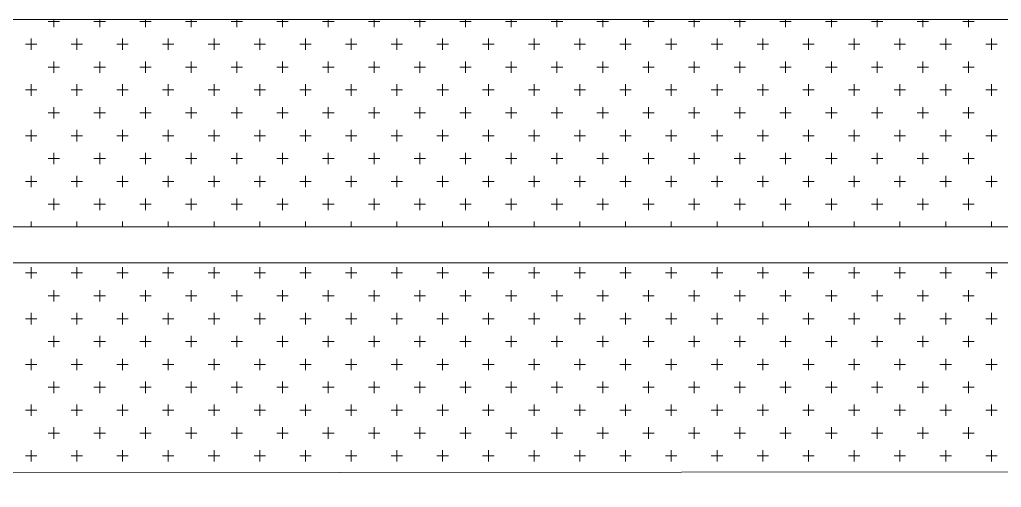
# Model space of a CAD drawing. Header units: millimetres. Extents: x -395 to 1008, y 9 to 692.
# Drawn here: x -335.475 to -332.748, y 26.772 to 28.071 of the extents above; entities that cross this region are included whole.
import ezdxf

# ---------------------------------------------------------------- set-up
doc = ezdxf.new("R2010")
doc.units = ezdxf.units.MM
doc.header["$LTSCALE"] = 0.1
doc.header["$MEASUREMENT"] = 0
doc.layers.add('.10 ultra fina', color=240, linetype='Continuous', lineweight=5)

# ---------------------------------------------------------------- blocks, each defined once
blk = doc.blocks.new('etwew')
at = {"layer": '.10 ultra fina', "color": 240, "lineweight": 5}
for p, q in [((356.4279, 88.1574), (382.885, 88.1574)), ((357.8045, 88.1527), (357.8362, 88.1527)), ((357.8204, 88.1368), (357.8204, 88.1574)), ((357.9315, 88.1527), (357.9632, 88.1527)), ((357.9474, 88.1368), (357.9474, 88.1574)), ((358.0585, 88.1527), (358.0902, 88.1527)), ((358.0744, 88.1368), (358.0744, 88.1574)), ((358.1855, 88.1527), (358.2172, 88.1527)), ((358.2014, 88.1368), (358.2014, 88.1574)), ((358.3125, 88.1527), (358.3442, 88.1527)), ((358.3284, 88.1368), (358.3284, 88.1574)), ((358.4395, 88.1527), (358.4712, 88.1527)), ((358.4554, 88.1368), (358.4554, 88.1574)), ((358.5665, 88.1527), (358.5982, 88.1527)), ((358.5824, 88.1368), (358.5824, 88.1574)), ((358.6935, 88.1527), (358.7252, 88.1527)), ((358.7094, 88.1368), (358.7094, 88.1574)), ((358.8205, 88.1527), (358.8522, 88.1527)), ((358.8364, 88.1368), (358.8364, 88.1574)), ((358.9475, 88.1527), (358.9792, 88.1527)), ((358.9634, 88.1368), (358.9634, 88.1574)), ((359.0745, 88.1527), (359.1062, 88.1527)), ((359.0904, 88.1368), (359.0904, 88.1574)), ((359.2015, 88.1527), (359.2332, 88.1527)), ((359.2174, 88.1368), (359.2174, 88.1574)), ((359.3285, 88.1527), (359.3602, 88.1527)), ((359.3444, 88.1368), (359.3444, 88.1574)), ((359.4555, 88.1527), (359.4872, 88.1527)), ((359.4714, 88.1368), (359.4714, 88.1574)), ((359.5825, 88.1527), (359.6142, 88.1527)), ((359.5984, 88.1368), (359.5984, 88.1574)), ((359.7095, 88.1527), (359.7412, 88.1527)), ((359.7254, 88.1368), (359.7254, 88.1574)), ((359.8365, 88.1527), (359.8682, 88.1527)), ((359.8524, 88.1368), (359.8524, 88.1574)), ((359.9635, 88.1527), (359.9952, 88.1527)), ((359.9794, 88.1368), (359.9794, 88.1574)), ((360.0905, 88.1527), (360.1222, 88.1527)), ((360.1064, 88.1368), (360.1064, 88.1574)), ((360.2175, 88.1527), (360.2492, 88.1527)), ((360.2334, 88.1368), (360.2334, 88.1574)), ((360.3445, 88.1527), (360.3762, 88.1527)), ((360.3604, 88.1368), (360.3604, 88.1574)), ((357.7569, 88.0733), (357.7569, 88.1051)), ((357.8839, 88.0733), (357.8839, 88.1051)), ((358.0109, 88.0733), (358.0109, 88.1051)), ((358.1379, 88.0733), (358.1379, 88.1051)), ((358.2649, 88.0733), (358.2649, 88.1051)), ((358.3919, 88.0733), (358.3919, 88.1051)), ((358.5189, 88.0733), (358.5189, 88.1051)), ((358.6459, 88.0733), (358.6459, 88.1051)), ((358.7729, 88.0733), (358.7729, 88.1051)), ((358.8999, 88.0733), (358.8999, 88.1051)), ((359.0269, 88.0733), (359.0269, 88.1051)), ((359.1539, 88.0733), (359.1539, 88.1051)), ((359.2809, 88.0733), (359.2809, 88.1051)), ((359.4079, 88.0733), (359.4079, 88.1051)), ((359.5349, 88.0733), (359.5349, 88.1051)), ((359.6619, 88.0733), (359.6619, 88.1051)), ((359.7889, 88.0733), (359.7889, 88.1051)), ((359.9159, 88.0733), (359.9159, 88.1051)), ((360.0429, 88.0733), (360.0429, 88.1051)), ((360.1699, 88.0733), (360.1699, 88.1051)), ((360.2969, 88.0733), (360.2969, 88.1051)), ((360.4239, 88.0733), (360.4239, 88.1051)), ((357.741, 88.0892), (357.7727, 88.0892)), ((357.868, 88.0892), (357.8997, 88.0892)), ((357.995, 88.0892), (358.0267, 88.0892)), ((358.122, 88.0892), (358.1537, 88.0892)), ((358.249, 88.0892), (358.2807, 88.0892)), ((358.376, 88.0892), (358.4077, 88.0892)), ((358.503, 88.0892), (358.5347, 88.0892)), ((358.63, 88.0892), (358.6617, 88.0892)), ((358.757, 88.0892), (358.7887, 88.0892)), ((358.884, 88.0892), (358.9157, 88.0892)), ((359.011, 88.0892), (359.0427, 88.0892)), ((359.138, 88.0892), (359.1697, 88.0892)), ((359.265, 88.0892), (359.2967, 88.0892)), ((359.392, 88.0892), (359.4237, 88.0892)), ((359.519, 88.0892), (359.5507, 88.0892)), ((359.646, 88.0892), (359.6777, 88.0892)), ((359.773, 88.0892), (359.8047, 88.0892)), ((359.9, 88.0892), (359.9317, 88.0892)), ((360.027, 88.0892), (360.0587, 88.0892)), ((360.154, 88.0892), (360.1857, 88.0892)), ((360.281, 88.0892), (360.3127, 88.0892)), ((360.408, 88.0892), (360.4397, 88.0892)), ((357.8204, 88.0098), (357.8204, 88.0416)), ((357.9474, 88.0098), (357.9474, 88.0416)), ((358.0744, 88.0098), (358.0744, 88.0416)), ((358.2014, 88.0098), (358.2014, 88.0416)), ((358.3284, 88.0098), (358.3284, 88.0416)), ((358.4554, 88.0098), (358.4554, 88.0416)), ((358.5824, 88.0098), (358.5824, 88.0416)), ((358.7094, 88.0098), (358.7094, 88.0416)), ((358.8364, 88.0098), (358.8364, 88.0416)), ((358.9634, 88.0098), (358.9634, 88.0416)), ((359.0904, 88.0098), (359.0904, 88.0416)), ((359.2174, 88.0098), (359.2174, 88.0416)), ((359.3444, 88.0098), (359.3444, 88.0416)), ((359.4714, 88.0098), (359.4714, 88.0416)), ((359.5984, 88.0098), (359.5984, 88.0416)), ((359.7254, 88.0098), (359.7254, 88.0416)), ((359.8524, 88.0098), (359.8524, 88.0416)), ((359.9794, 88.0098), (359.9794, 88.0416)), ((360.1064, 88.0098), (360.1064, 88.0416)), ((360.2334, 88.0098), (360.2334, 88.0416)), ((360.3604, 88.0098), (360.3604, 88.0416)), ((357.8045, 88.0257), (357.8362, 88.0257)), ((357.9315, 88.0257), (357.9632, 88.0257)), ((358.0585, 88.0257), (358.0902, 88.0257)), ((358.1855, 88.0257), (358.2172, 88.0257)), ((358.3125, 88.0257), (358.3442, 88.0257)), ((358.4395, 88.0257), (358.4712, 88.0257)), ((358.5665, 88.0257), (358.5982, 88.0257)), ((358.6935, 88.0257), (358.7252, 88.0257)), ((358.8205, 88.0257), (358.8522, 88.0257)), ((358.9475, 88.0257), (358.9792, 88.0257)), ((359.0745, 88.0257), (359.1062, 88.0257)), ((359.2015, 88.0257), (359.2332, 88.0257)), ((359.3285, 88.0257), (359.3602, 88.0257)), ((359.4555, 88.0257), (359.4872, 88.0257)), ((359.5825, 88.0257), (359.6142, 88.0257)), ((359.7095, 88.0257), (359.7412, 88.0257)), ((359.8365, 88.0257), (359.8682, 88.0257)), ((359.9635, 88.0257), (359.9952, 88.0257)), ((360.0905, 88.0257), (360.1222, 88.0257)), ((360.2175, 88.0257), (360.2492, 88.0257)), ((360.3445, 88.0257), (360.3762, 88.0257)), ((357.741, 87.9622), (357.7727, 87.9622)), ((357.7569, 87.9463), (357.7569, 87.9781)), ((357.868, 87.9622), (357.8997, 87.9622)), ((357.8839, 87.9463), (357.8839, 87.9781)), ((357.995, 87.9622), (358.0267, 87.9622)), ((358.0109, 87.9463), (358.0109, 87.9781)), ((358.122, 87.9622), (358.1537, 87.9622)), ((358.1379, 87.9463), (358.1379, 87.9781)), ((358.249, 87.9622), (358.2807, 87.9622)), ((358.2649, 87.9463), (358.2649, 87.9781)), ((358.376, 87.9622), (358.4077, 87.9622)), ((358.3919, 87.9463), (358.3919, 87.9781)), ((358.503, 87.9622), (358.5347, 87.9622)), ((358.5189, 87.9463), (358.5189, 87.9781)), ((358.63, 87.9622), (358.6617, 87.9622)), ((358.6459, 87.9463), (358.6459, 87.9781)), ((358.757, 87.9622), (358.7887, 87.9622)), ((358.7729, 87.9463), (358.7729, 87.9781)), ((358.884, 87.9622), (358.9157, 87.9622)), ((358.8999, 87.9463), (358.8999, 87.9781)), ((359.011, 87.9622), (359.0427, 87.9622)), ((359.0269, 87.9463), (359.0269, 87.9781)), ((359.138, 87.9622), (359.1697, 87.9622)), ((359.1539, 87.9463), (359.1539, 87.9781)), ((359.265, 87.9622), (359.2967, 87.9622)), ((359.2809, 87.9463), (359.2809, 87.9781)), ((359.392, 87.9622), (359.4237, 87.9622)), ((359.4079, 87.9463), (359.4079, 87.9781)), ((359.519, 87.9622), (359.5507, 87.9622)), ((359.5349, 87.9463), (359.5349, 87.9781)), ((359.646, 87.9622), (359.6777, 87.9622)), ((359.6619, 87.9463), (359.6619, 87.9781)), ((359.773, 87.9622), (359.8047, 87.9622)), ((359.7889, 87.9463), (359.7889, 87.9781)), ((359.9, 87.9622), (359.9317, 87.9622)), ((359.9159, 87.9463), (359.9159, 87.9781)), ((360.027, 87.9622), (360.0587, 87.9622)), ((360.0429, 87.9463), (360.0429, 87.9781)), ((360.154, 87.9622), (360.1857, 87.9622)), ((360.1699, 87.9463), (360.1699, 87.9781)), ((360.281, 87.9622), (360.3127, 87.9622)), ((360.2969, 87.9463), (360.2969, 87.9781)), ((360.408, 87.9622), (360.4397, 87.9622)), ((360.4239, 87.9463), (360.4239, 87.9781)), ((357.8204, 87.8828), (357.8204, 87.9146)), ((357.9474, 87.8828), (357.9474, 87.9146)), ((358.0744, 87.8828), (358.0744, 87.9146)), ((358.2014, 87.8828), (358.2014, 87.9146)), ((358.3284, 87.8828), (358.3284, 87.9146)), ((358.4554, 87.8828), (358.4554, 87.9146)), ((358.5824, 87.8828), (358.5824, 87.9146)), ((358.7094, 87.8828), (358.7094, 87.9146)), ((358.8364, 87.8828), (358.8364, 87.9146)), ((358.9634, 87.8828), (358.9634, 87.9146)), ((359.0904, 87.8828), (359.0904, 87.9146)), ((359.2174, 87.8828), (359.2174, 87.9146)), ((359.3444, 87.8828), (359.3444, 87.9146)), ((359.4714, 87.8828), (359.4714, 87.9146)), ((359.5984, 87.8828), (359.5984, 87.9146)), ((359.7254, 87.8828), (359.7254, 87.9146)), ((359.8524, 87.8828), (359.8524, 87.9146)), ((359.9794, 87.8828), (359.9794, 87.9146)), ((360.1064, 87.8828), (360.1064, 87.9146)), ((360.2334, 87.8828), (360.2334, 87.9146)), ((360.3604, 87.8828), (360.3604, 87.9146)), ((357.8045, 87.8987), (357.8362, 87.8987)), ((357.9315, 87.8987), (357.9632, 87.8987)), ((358.0585, 87.8987), (358.0902, 87.8987)), ((358.1855, 87.8987), (358.2172, 87.8987)), ((358.3125, 87.8987), (358.3442, 87.8987)), ((358.4395, 87.8987), (358.4712, 87.8987)), ((358.5665, 87.8987), (358.5982, 87.8987)), ((358.6935, 87.8987), (358.7252, 87.8987)), ((358.8205, 87.8987), (358.8522, 87.8987)), ((358.9475, 87.8987), (358.9792, 87.8987)), ((359.0745, 87.8987), (359.1062, 87.8987)), ((359.2015, 87.8987), (359.2332, 87.8987)), ((359.3285, 87.8987), (359.3602, 87.8987)), ((359.4555, 87.8987), (359.4872, 87.8987)), ((359.5825, 87.8987), (359.6142, 87.8987)), ((359.7095, 87.8987), (359.7412, 87.8987)), ((359.8365, 87.8987), (359.8682, 87.8987)), ((359.9635, 87.8987), (359.9952, 87.8987)), ((360.0905, 87.8987), (360.1222, 87.8987)), ((360.2175, 87.8987), (360.2492, 87.8987)), ((360.3445, 87.8987), (360.3762, 87.8987)), ((357.7569, 87.8193), (357.7569, 87.8511)), ((357.8839, 87.8193), (357.8839, 87.8511)), ((358.0109, 87.8193), (358.0109, 87.8511)), ((358.1379, 87.8193), (358.1379, 87.8511)), ((358.2649, 87.8193), (358.2649, 87.8511)), ((358.3919, 87.8193), (358.3919, 87.8511)), ((358.5189, 87.8193), (358.5189, 87.8511)), ((358.6459, 87.8193), (358.6459, 87.8511)), ((358.7729, 87.8193), (358.7729, 87.8511)), ((358.8999, 87.8193), (358.8999, 87.8511)), ((359.0269, 87.8193), (359.0269, 87.8511)), ((359.1539, 87.8193), (359.1539, 87.8511)), ((359.2809, 87.8193), (359.2809, 87.8511)), ((359.4079, 87.8193), (359.4079, 87.8511)), ((359.5349, 87.8193), (359.5349, 87.8511)), ((359.6619, 87.8193), (359.6619, 87.8511)), ((359.7889, 87.8193), (359.7889, 87.8511)), ((359.9159, 87.8193), (359.9159, 87.8511)), ((360.0429, 87.8193), (360.0429, 87.8511)), ((360.1699, 87.8193), (360.1699, 87.8511)), ((360.2969, 87.8193), (360.2969, 87.8511)), ((360.4239, 87.8193), (360.4239, 87.8511)), ((357.741, 87.8352), (357.7727, 87.8352)), ((357.868, 87.8352), (357.8997, 87.8352)), ((357.995, 87.8352), (358.0267, 87.8352)), ((358.122, 87.8352), (358.1537, 87.8352)), ((358.249, 87.8352), (358.2807, 87.8352)), ((358.376, 87.8352), (358.4077, 87.8352)), ((358.503, 87.8352), (358.5347, 87.8352)), ((358.63, 87.8352), (358.6617, 87.8352)), ((358.757, 87.8352), (358.7887, 87.8352)), ((358.884, 87.8352), (358.9157, 87.8352)), ((359.011, 87.8352), (359.0427, 87.8352)), ((359.138, 87.8352), (359.1697, 87.8352)), ((359.265, 87.8352), (359.2967, 87.8352)), ((359.392, 87.8352), (359.4237, 87.8352)), ((359.519, 87.8352), (359.5507, 87.8352)), ((359.646, 87.8352), (359.6777, 87.8352)), ((359.773, 87.8352), (359.8047, 87.8352)), ((359.9, 87.8352), (359.9317, 87.8352)), ((360.027, 87.8352), (360.0587, 87.8352)), ((360.154, 87.8352), (360.1857, 87.8352)), ((360.281, 87.8352), (360.3127, 87.8352)), ((360.408, 87.8352), (360.4397, 87.8352)), ((357.8045, 87.7717), (357.8362, 87.7717)), ((357.8204, 87.7558), (357.8204, 87.7876)), ((357.9315, 87.7717), (357.9632, 87.7717)), ((357.9474, 87.7558), (357.9474, 87.7876)), ((358.0585, 87.7717), (358.0902, 87.7717)), ((358.0744, 87.7558), (358.0744, 87.7876)), ((358.1855, 87.7717), (358.2172, 87.7717)), ((358.2014, 87.7558), (358.2014, 87.7876)), ((358.3125, 87.7717), (358.3442, 87.7717)), ((358.3284, 87.7558), (358.3284, 87.7876)), ((358.4395, 87.7717), (358.4712, 87.7717)), ((358.4554, 87.7558), (358.4554, 87.7876)), ((358.5665, 87.7717), (358.5982, 87.7717)), ((358.5824, 87.7558), (358.5824, 87.7876)), ((358.6935, 87.7717), (358.7252, 87.7717)), ((358.7094, 87.7558), (358.7094, 87.7876)), ((358.8205, 87.7717), (358.8522, 87.7717)), ((358.8364, 87.7558), (358.8364, 87.7876)), ((358.9475, 87.7717), (358.9792, 87.7717)), ((358.9634, 87.7558), (358.9634, 87.7876)), ((359.0745, 87.7717), (359.1062, 87.7717)), ((359.0904, 87.7558), (359.0904, 87.7876)), ((359.2015, 87.7717), (359.2332, 87.7717)), ((359.2174, 87.7558), (359.2174, 87.7876)), ((359.3285, 87.7717), (359.3602, 87.7717)), ((359.3444, 87.7558), (359.3444, 87.7876)), ((359.4555, 87.7717), (359.4872, 87.7717)), ((359.4714, 87.7558), (359.4714, 87.7876)), ((359.5825, 87.7717), (359.6142, 87.7717)), ((359.5984, 87.7558), (359.5984, 87.7876)), ((359.7095, 87.7717), (359.7412, 87.7717)), ((359.7254, 87.7558), (359.7254, 87.7876)), ((359.8365, 87.7717), (359.8682, 87.7717)), ((359.8524, 87.7558), (359.8524, 87.7876)), ((359.9635, 87.7717), (359.9952, 87.7717)), ((359.9794, 87.7558), (359.9794, 87.7876)), ((360.0905, 87.7717), (360.1222, 87.7717)), ((360.1064, 87.7558), (360.1064, 87.7876)), ((360.2175, 87.7717), (360.2492, 87.7717)), ((360.2334, 87.7558), (360.2334, 87.7876)), ((360.3445, 87.7717), (360.3762, 87.7717)), ((360.3604, 87.7558), (360.3604, 87.7876)), ((357.7569, 87.6923), (357.7569, 87.7241)), ((357.8839, 87.6923), (357.8839, 87.7241)), ((358.0109, 87.6923), (358.0109, 87.7241)), ((358.1379, 87.6923), (358.1379, 87.7241)), ((358.2649, 87.6923), (358.2649, 87.7241)), ((358.3919, 87.6923), (358.3919, 87.7241)), ((358.5189, 87.6923), (358.5189, 87.7241)), ((358.6459, 87.6923), (358.6459, 87.7241)), ((358.7729, 87.6923), (358.7729, 87.7241)), ((358.8999, 87.6923), (358.8999, 87.7241)), ((359.0269, 87.6923), (359.0269, 87.7241)), ((359.1539, 87.6923), (359.1539, 87.7241)), ((359.2809, 87.6923), (359.2809, 87.7241)), ((359.4079, 87.6923), (359.4079, 87.7241)), ((359.5349, 87.6923), (359.5349, 87.7241)), ((359.6619, 87.6923), (359.6619, 87.7241)), ((359.7889, 87.6923), (359.7889, 87.7241)), ((359.9159, 87.6923), (359.9159, 87.7241)), ((360.0429, 87.6923), (360.0429, 87.7241)), ((360.1699, 87.6923), (360.1699, 87.7241)), ((360.2969, 87.6923), (360.2969, 87.7241)), ((360.4239, 87.6923), (360.4239, 87.7241)), ((357.741, 87.7082), (357.7727, 87.7082)), ((357.868, 87.7082), (357.8997, 87.7082)), ((357.995, 87.7082), (358.0267, 87.7082)), ((358.122, 87.7082), (358.1537, 87.7082)), ((358.249, 87.7082), (358.2807, 87.7082)), ((358.376, 87.7082), (358.4077, 87.7082)), ((358.503, 87.7082), (358.5347, 87.7082)), ((358.63, 87.7082), (358.6617, 87.7082)), ((358.757, 87.7082), (358.7887, 87.7082)), ((358.884, 87.7082), (358.9157, 87.7082)), ((359.011, 87.7082), (359.0427, 87.7082)), ((359.138, 87.7082), (359.1697, 87.7082)), ((359.265, 87.7082), (359.2967, 87.7082)), ((359.392, 87.7082), (359.4237, 87.7082)), ((359.519, 87.7082), (359.5507, 87.7082)), ((359.646, 87.7082), (359.6777, 87.7082)), ((359.773, 87.7082), (359.8047, 87.7082)), ((359.9, 87.7082), (359.9317, 87.7082)), ((360.027, 87.7082), (360.0587, 87.7082)), ((360.154, 87.7082), (360.1857, 87.7082)), ((360.281, 87.7082), (360.3127, 87.7082)), ((360.408, 87.7082), (360.4397, 87.7082)), ((357.8204, 87.6288), (357.8204, 87.6606)), ((357.9474, 87.6288), (357.9474, 87.6606)), ((358.0744, 87.6288), (358.0744, 87.6606)), ((358.2014, 87.6288), (358.2014, 87.6606)), ((358.3284, 87.6288), (358.3284, 87.6606)), ((358.4554, 87.6288), (358.4554, 87.6606)), ((358.5824, 87.6288), (358.5824, 87.6606)), ((358.7094, 87.6288), (358.7094, 87.6606)), ((358.8364, 87.6288), (358.8364, 87.6606)), ((358.9634, 87.6288), (358.9634, 87.6606)), ((359.0904, 87.6288), (359.0904, 87.6606)), ((359.2174, 87.6288), (359.2174, 87.6606)), ((359.3444, 87.6288), (359.3444, 87.6606)), ((359.4714, 87.6288), (359.4714, 87.6606)), ((359.5984, 87.6288), (359.5984, 87.6606)), ((359.7254, 87.6288), (359.7254, 87.6606)), ((359.8524, 87.6288), (359.8524, 87.6606)), ((359.9794, 87.6288), (359.9794, 87.6606)), ((360.1064, 87.6288), (360.1064, 87.6606)), ((360.2334, 87.6288), (360.2334, 87.6606)), ((360.3604, 87.6288), (360.3604, 87.6606)), ((357.8045, 87.6447), (357.8362, 87.6447)), ((357.9315, 87.6447), (357.9632, 87.6447)), ((358.0585, 87.6447), (358.0902, 87.6447)), ((358.1855, 87.6447), (358.2172, 87.6447)), ((358.3125, 87.6447), (358.3442, 87.6447)), ((358.4395, 87.6447), (358.4712, 87.6447)), ((358.5665, 87.6447), (358.5982, 87.6447)), ((358.6935, 87.6447), (358.7252, 87.6447)), ((358.8205, 87.6447), (358.8522, 87.6447)), ((358.9475, 87.6447), (358.9792, 87.6447)), ((359.0745, 87.6447), (359.1062, 87.6447)), ((359.2015, 87.6447), (359.2332, 87.6447)), ((359.3285, 87.6447), (359.3602, 87.6447)), ((359.4555, 87.6447), (359.4872, 87.6447)), ((359.5825, 87.6447), (359.6142, 87.6447)), ((359.7095, 87.6447), (359.7412, 87.6447)), ((359.8365, 87.6447), (359.8682, 87.6447)), ((359.9635, 87.6447), (359.9952, 87.6447)), ((360.0905, 87.6447), (360.1222, 87.6447)), ((360.2175, 87.6447), (360.2492, 87.6447)), ((360.3445, 87.6447), (360.3762, 87.6447)), ((356.4279, 87.5823), (389.4639, 87.5823)), ((357.7569, 87.5823), (357.7569, 87.5971)), ((357.8839, 87.5823), (357.8839, 87.5971)), ((358.0109, 87.5823), (358.0109, 87.5971)), ((358.1379, 87.5823), (358.1379, 87.5971)), ((358.2649, 87.5823), (358.2649, 87.5971)), ((358.3919, 87.5823), (358.3919, 87.5971)), ((358.5189, 87.5823), (358.5189, 87.5971)), ((358.6459, 87.5823), (358.6459, 87.5971)), ((358.7729, 87.5823), (358.7729, 87.5971)), ((358.8999, 87.5823), (358.8999, 87.5971)), ((359.0269, 87.5823), (359.0269, 87.5971)), ((359.1539, 87.5823), (359.1539, 87.5971)), ((359.2809, 87.5823), (359.2809, 87.5971)), ((359.4079, 87.5823), (359.4079, 87.5971)), ((359.5349, 87.5823), (359.5349, 87.5971)), ((359.6619, 87.5823), (359.6619, 87.5971)), ((359.7889, 87.5823), (359.7889, 87.5971)), ((359.9159, 87.5823), (359.9159, 87.5971)), ((360.0429, 87.5823), (360.0429, 87.5971)), ((360.1699, 87.5823), (360.1699, 87.5971)), ((360.2969, 87.5823), (360.2969, 87.5971)), ((360.4239, 87.5823), (360.4239, 87.5971)), ((356.4279, 87.4823), (389.518, 87.4823)), ((357.7569, 87.4383), (357.7569, 87.4701)), ((357.8839, 87.4383), (357.8839, 87.4701)), ((358.0109, 87.4383), (358.0109, 87.4701)), ((358.1379, 87.4383), (358.1379, 87.4701)), ((358.2649, 87.4383), (358.2649, 87.4701)), ((358.3919, 87.4383), (358.3919, 87.4701)), ((358.5189, 87.4383), (358.5189, 87.4701)), ((358.6459, 87.4383), (358.6459, 87.4701)), ((358.7729, 87.4383), (358.7729, 87.4701)), ((358.8999, 87.4383), (358.8999, 87.4701)), ((359.0269, 87.4383), (359.0269, 87.4701)), ((359.1539, 87.4383), (359.1539, 87.4701)), ((359.2809, 87.4383), (359.2809, 87.4701)), ((359.4079, 87.4383), (359.4079, 87.4701)), ((359.5349, 87.4383), (359.5349, 87.4701)), ((359.6619, 87.4383), (359.6619, 87.4701)), ((359.7889, 87.4383), (359.7889, 87.4701)), ((359.9159, 87.4383), (359.9159, 87.4701)), ((360.0429, 87.4383), (360.0429, 87.4701)), ((360.1699, 87.4383), (360.1699, 87.4701)), ((360.2969, 87.4383), (360.2969, 87.4701)), ((360.4239, 87.4383), (360.4239, 87.4701)), ((357.741, 87.4542), (357.7727, 87.4542)), ((357.868, 87.4542), (357.8997, 87.4542)), ((357.995, 87.4542), (358.0267, 87.4542)), ((358.122, 87.4542), (358.1537, 87.4542)), ((358.249, 87.4542), (358.2807, 87.4542)), ((358.376, 87.4542), (358.4077, 87.4542)), ((358.503, 87.4542), (358.5347, 87.4542)), ((358.63, 87.4542), (358.6617, 87.4542)), ((358.757, 87.4542), (358.7887, 87.4542)), ((358.884, 87.4542), (358.9157, 87.4542)), ((359.011, 87.4542), (359.0427, 87.4542)), ((359.138, 87.4542), (359.1697, 87.4542)), ((359.265, 87.4542), (359.2967, 87.4542)), ((359.392, 87.4542), (359.4237, 87.4542)), ((359.519, 87.4542), (359.5507, 87.4542)), ((359.646, 87.4542), (359.6777, 87.4542)), ((359.773, 87.4542), (359.8047, 87.4542)), ((359.9, 87.4542), (359.9317, 87.4542)), ((360.027, 87.4542), (360.0587, 87.4542)), ((360.154, 87.4542), (360.1857, 87.4542)), ((360.281, 87.4542), (360.3127, 87.4542)), ((360.408, 87.4542), (360.4397, 87.4542)), ((357.8045, 87.3907), (357.8362, 87.3907)), ((357.8204, 87.3748), (357.8204, 87.4066)), ((357.9315, 87.3907), (357.9632, 87.3907)), ((357.9474, 87.3748), (357.9474, 87.4066)), ((358.0585, 87.3907), (358.0902, 87.3907)), ((358.0744, 87.3748), (358.0744, 87.4066)), ((358.1855, 87.3907), (358.2172, 87.3907)), ((358.2014, 87.3748), (358.2014, 87.4066)), ((358.3125, 87.3907), (358.3442, 87.3907)), ((358.3284, 87.3748), (358.3284, 87.4066)), ((358.4395, 87.3907), (358.4712, 87.3907)), ((358.4554, 87.3748), (358.4554, 87.4066)), ((358.5665, 87.3907), (358.5982, 87.3907)), ((358.5824, 87.3748), (358.5824, 87.4066)), ((358.6935, 87.3907), (358.7252, 87.3907)), ((358.7094, 87.3748), (358.7094, 87.4066)), ((358.8205, 87.3907), (358.8522, 87.3907)), ((358.8364, 87.3748), (358.8364, 87.4066)), ((358.9475, 87.3907), (358.9792, 87.3907)), ((358.9634, 87.3748), (358.9634, 87.4066)), ((359.0745, 87.3907), (359.1062, 87.3907)), ((359.0904, 87.3748), (359.0904, 87.4066)), ((359.2015, 87.3907), (359.2332, 87.3907)), ((359.2174, 87.3748), (359.2174, 87.4066)), ((359.3285, 87.3907), (359.3602, 87.3907)), ((359.3444, 87.3748), (359.3444, 87.4066)), ((359.4555, 87.3907), (359.4872, 87.3907)), ((359.4714, 87.3748), (359.4714, 87.4066)), ((359.5825, 87.3907), (359.6142, 87.3907)), ((359.5984, 87.3748), (359.5984, 87.4066)), ((359.7095, 87.3907), (359.7412, 87.3907)), ((359.7254, 87.3748), (359.7254, 87.4066)), ((359.8365, 87.3907), (359.8682, 87.3907)), ((359.8524, 87.3748), (359.8524, 87.4066)), ((359.9635, 87.3907), (359.9952, 87.3907)), ((359.9794, 87.3748), (359.9794, 87.4066)), ((360.0905, 87.3907), (360.1222, 87.3907)), ((360.1064, 87.3748), (360.1064, 87.4066)), ((360.2175, 87.3907), (360.2492, 87.3907)), ((360.2334, 87.3748), (360.2334, 87.4066)), ((360.3445, 87.3907), (360.3762, 87.3907)), ((360.3604, 87.3748), (360.3604, 87.4066)), ((357.7569, 87.3113), (357.7569, 87.3431)), ((357.8839, 87.3113), (357.8839, 87.3431)), ((358.0109, 87.3113), (358.0109, 87.3431)), ((358.1379, 87.3113), (358.1379, 87.3431)), ((358.2649, 87.3113), (358.2649, 87.3431)), ((358.3919, 87.3113), (358.3919, 87.3431)), ((358.5189, 87.3113), (358.5189, 87.3431)), ((358.6459, 87.3113), (358.6459, 87.3431)), ((358.7729, 87.3113), (358.7729, 87.3431)), ((358.8999, 87.3113), (358.8999, 87.3431)), ((359.0269, 87.3113), (359.0269, 87.3431)), ((359.1539, 87.3113), (359.1539, 87.3431)), ((359.2809, 87.3113), (359.2809, 87.3431)), ((359.4079, 87.3113), (359.4079, 87.3431)), ((359.5349, 87.3113), (359.5349, 87.3431)), ((359.6619, 87.3113), (359.6619, 87.3431)), ((359.7889, 87.3113), (359.7889, 87.3431)), ((359.9159, 87.3113), (359.9159, 87.3431)), ((360.0429, 87.3113), (360.0429, 87.3431)), ((360.1699, 87.3113), (360.1699, 87.3431)), ((360.2969, 87.3113), (360.2969, 87.3431)), ((360.4239, 87.3113), (360.4239, 87.3431)), ((357.741, 87.3272), (357.7727, 87.3272)), ((357.868, 87.3272), (357.8997, 87.3272)), ((357.995, 87.3272), (358.0267, 87.3272)), ((358.122, 87.3272), (358.1537, 87.3272)), ((358.249, 87.3272), (358.2807, 87.3272)), ((358.376, 87.3272), (358.4077, 87.3272)), ((358.503, 87.3272), (358.5347, 87.3272)), ((358.63, 87.3272), (358.6617, 87.3272)), ((358.757, 87.3272), (358.7887, 87.3272)), ((358.884, 87.3272), (358.9157, 87.3272)), ((359.011, 87.3272), (359.0427, 87.3272)), ((359.138, 87.3272), (359.1697, 87.3272)), ((359.265, 87.3272), (359.2967, 87.3272)), ((359.392, 87.3272), (359.4237, 87.3272)), ((359.519, 87.3272), (359.5507, 87.3272)), ((359.646, 87.3272), (359.6777, 87.3272)), ((359.773, 87.3272), (359.8047, 87.3272)), ((359.9, 87.3272), (359.9317, 87.3272)), ((360.027, 87.3272), (360.0587, 87.3272)), ((360.154, 87.3272), (360.1857, 87.3272)), ((360.281, 87.3272), (360.3127, 87.3272)), ((360.408, 87.3272), (360.4397, 87.3272)), ((357.8204, 87.2478), (357.8204, 87.2796)), ((357.9474, 87.2478), (357.9474, 87.2796)), ((358.0744, 87.2478), (358.0744, 87.2796)), ((358.2014, 87.2478), (358.2014, 87.2796)), ((358.3284, 87.2478), (358.3284, 87.2796)), ((358.4554, 87.2478), (358.4554, 87.2796)), ((358.5824, 87.2478), (358.5824, 87.2796)), ((358.7094, 87.2478), (358.7094, 87.2796)), ((358.8364, 87.2478), (358.8364, 87.2796)), ((358.9634, 87.2478), (358.9634, 87.2796)), ((359.0904, 87.2478), (359.0904, 87.2796)), ((359.2174, 87.2478), (359.2174, 87.2796)), ((359.3444, 87.2478), (359.3444, 87.2796)), ((359.4714, 87.2478), (359.4714, 87.2796)), ((359.5984, 87.2478), (359.5984, 87.2796)), ((359.7254, 87.2478), (359.7254, 87.2796)), ((359.8524, 87.2478), (359.8524, 87.2796)), ((359.9794, 87.2478), (359.9794, 87.2796)), ((360.1064, 87.2478), (360.1064, 87.2796)), ((360.2334, 87.2478), (360.2334, 87.2796)), ((360.3604, 87.2478), (360.3604, 87.2796)), ((357.8045, 87.2637), (357.8362, 87.2637)), ((357.9315, 87.2637), (357.9632, 87.2637)), ((358.0585, 87.2637), (358.0902, 87.2637)), ((358.1855, 87.2637), (358.2172, 87.2637)), ((358.3125, 87.2637), (358.3442, 87.2637)), ((358.4395, 87.2637), (358.4712, 87.2637)), ((358.5665, 87.2637), (358.5982, 87.2637)), ((358.6935, 87.2637), (358.7252, 87.2637)), ((358.8205, 87.2637), (358.8522, 87.2637)), ((358.9475, 87.2637), (358.9792, 87.2637)), ((359.0745, 87.2637), (359.1062, 87.2637)), ((359.2015, 87.2637), (359.2332, 87.2637)), ((359.3285, 87.2637), (359.3602, 87.2637)), ((359.4555, 87.2637), (359.4872, 87.2637)), ((359.5825, 87.2637), (359.6142, 87.2637)), ((359.7095, 87.2637), (359.7412, 87.2637)), ((359.8365, 87.2637), (359.8682, 87.2637)), ((359.9635, 87.2637), (359.9952, 87.2637)), ((360.0905, 87.2637), (360.1222, 87.2637)), ((360.2175, 87.2637), (360.2492, 87.2637)), ((360.3445, 87.2637), (360.3762, 87.2637)), ((357.741, 87.2002), (357.7727, 87.2002)), ((357.7569, 87.1843), (357.7569, 87.2161)), ((357.868, 87.2002), (357.8997, 87.2002)), ((357.8839, 87.1843), (357.8839, 87.2161)), ((357.995, 87.2002), (358.0267, 87.2002)), ((358.0109, 87.1843), (358.0109, 87.2161)), ((358.122, 87.2002), (358.1537, 87.2002)), ((358.1379, 87.1843), (358.1379, 87.2161)), ((358.249, 87.2002), (358.2807, 87.2002)), ((358.2649, 87.1843), (358.2649, 87.2161)), ((358.376, 87.2002), (358.4077, 87.2002)), ((358.3919, 87.1843), (358.3919, 87.2161)), ((358.503, 87.2002), (358.5347, 87.2002)), ((358.5189, 87.1843), (358.5189, 87.2161)), ((358.63, 87.2002), (358.6617, 87.2002)), ((358.6459, 87.1843), (358.6459, 87.2161)), ((358.757, 87.2002), (358.7887, 87.2002)), ((358.7729, 87.1843), (358.7729, 87.2161)), ((358.884, 87.2002), (358.9157, 87.2002)), ((358.8999, 87.1843), (358.8999, 87.2161)), ((359.011, 87.2002), (359.0427, 87.2002)), ((359.0269, 87.1843), (359.0269, 87.2161)), ((359.138, 87.2002), (359.1697, 87.2002)), ((359.1539, 87.1843), (359.1539, 87.2161)), ((359.265, 87.2002), (359.2967, 87.2002)), ((359.2809, 87.1843), (359.2809, 87.2161)), ((359.392, 87.2002), (359.4237, 87.2002)), ((359.4079, 87.1843), (359.4079, 87.2161)), ((359.519, 87.2002), (359.5507, 87.2002)), ((359.5349, 87.1843), (359.5349, 87.2161)), ((359.646, 87.2002), (359.6777, 87.2002)), ((359.6619, 87.1843), (359.6619, 87.2161)), ((359.773, 87.2002), (359.8047, 87.2002)), ((359.7889, 87.1843), (359.7889, 87.2161)), ((359.9, 87.2002), (359.9317, 87.2002)), ((359.9159, 87.1843), (359.9159, 87.2161)), ((360.027, 87.2002), (360.0587, 87.2002)), ((360.0429, 87.1843), (360.0429, 87.2161)), ((360.154, 87.2002), (360.1857, 87.2002)), ((360.1699, 87.1843), (360.1699, 87.2161)), ((360.281, 87.2002), (360.3127, 87.2002)), ((360.2969, 87.1843), (360.2969, 87.2161)), ((360.408, 87.2002), (360.4397, 87.2002)), ((360.4239, 87.1843), (360.4239, 87.2161)), ((357.8204, 87.1208), (357.8204, 87.1526)), ((357.9474, 87.1208), (357.9474, 87.1526)), ((358.0744, 87.1208), (358.0744, 87.1526)), ((358.2014, 87.1208), (358.2014, 87.1526)), ((358.3284, 87.1208), (358.3284, 87.1526)), ((358.4554, 87.1208), (358.4554, 87.1526)), ((358.5824, 87.1208), (358.5824, 87.1526)), ((358.7094, 87.1208), (358.7094, 87.1526)), ((358.8364, 87.1208), (358.8364, 87.1526)), ((358.9634, 87.1208), (358.9634, 87.1526)), ((359.0904, 87.1208), (359.0904, 87.1526)), ((359.2174, 87.1208), (359.2174, 87.1526)), ((359.3444, 87.1208), (359.3444, 87.1526)), ((359.4714, 87.1208), (359.4714, 87.1526)), ((359.5984, 87.1208), (359.5984, 87.1526)), ((359.7254, 87.1208), (359.7254, 87.1526)), ((359.8524, 87.1208), (359.8524, 87.1526)), ((359.9794, 87.1208), (359.9794, 87.1526)), ((360.1064, 87.1208), (360.1064, 87.1526)), ((360.2334, 87.1208), (360.2334, 87.1526)), ((360.3604, 87.1208), (360.3604, 87.1526)), ((357.8045, 87.1367), (357.8362, 87.1367)), ((357.9315, 87.1367), (357.9632, 87.1367)), ((358.0585, 87.1367), (358.0902, 87.1367)), ((358.1855, 87.1367), (358.2172, 87.1367)), ((358.3125, 87.1367), (358.3442, 87.1367)), ((358.4395, 87.1367), (358.4712, 87.1367)), ((358.5665, 87.1367), (358.5982, 87.1367)), ((358.6935, 87.1367), (358.7252, 87.1367)), ((358.8205, 87.1367), (358.8522, 87.1367)), ((358.9475, 87.1367), (358.9792, 87.1367)), ((359.0745, 87.1367), (359.1062, 87.1367)), ((359.2015, 87.1367), (359.2332, 87.1367)), ((359.3285, 87.1367), (359.3602, 87.1367)), ((359.4555, 87.1367), (359.4872, 87.1367)), ((359.5825, 87.1367), (359.6142, 87.1367)), ((359.7095, 87.1367), (359.7412, 87.1367)), ((359.8365, 87.1367), (359.8682, 87.1367)), ((359.9635, 87.1367), (359.9952, 87.1367)), ((360.0905, 87.1367), (360.1222, 87.1367)), ((360.2175, 87.1367), (360.2492, 87.1367)), ((360.3445, 87.1367), (360.3762, 87.1367)), ((357.7569, 87.0573), (357.7569, 87.0891)), ((357.8839, 87.0573), (357.8839, 87.0891)), ((358.0109, 87.0573), (358.0109, 87.0891)), ((358.1379, 87.0573), (358.1379, 87.0891)), ((358.2649, 87.0573), (358.2649, 87.0891)), ((358.3919, 87.0573), (358.3919, 87.0891)), ((358.5189, 87.0573), (358.5189, 87.0891)), ((358.6459, 87.0573), (358.6459, 87.0891)), ((358.7729, 87.0573), (358.7729, 87.0891)), ((358.8999, 87.0573), (358.8999, 87.0891)), ((359.0269, 87.0573), (359.0269, 87.0891)), ((359.1539, 87.0573), (359.1539, 87.0891)), ((359.2809, 87.0573), (359.2809, 87.0891)), ((359.4079, 87.0573), (359.4079, 87.0891)), ((359.5349, 87.0573), (359.5349, 87.0891)), ((359.6619, 87.0573), (359.6619, 87.0891)), ((359.7889, 87.0573), (359.7889, 87.0891)), ((359.9159, 87.0573), (359.9159, 87.0891)), ((360.0429, 87.0573), (360.0429, 87.0891)), ((360.1699, 87.0573), (360.1699, 87.0891)), ((360.2969, 87.0573), (360.2969, 87.0891)), ((360.4239, 87.0573), (360.4239, 87.0891)), ((357.741, 87.0732), (357.7727, 87.0732)), ((357.868, 87.0732), (357.8997, 87.0732)), ((357.995, 87.0732), (358.0267, 87.0732)), ((358.122, 87.0732), (358.1537, 87.0732)), ((358.249, 87.0732), (358.2807, 87.0732)), ((358.376, 87.0732), (358.4077, 87.0732)), ((358.503, 87.0732), (358.5347, 87.0732)), ((358.63, 87.0732), (358.6617, 87.0732)), ((358.757, 87.0732), (358.7887, 87.0732)), ((358.884, 87.0732), (358.9157, 87.0732)), ((359.011, 87.0732), (359.0427, 87.0732)), ((359.138, 87.0732), (359.1697, 87.0732)), ((359.265, 87.0732), (359.2967, 87.0732)), ((359.392, 87.0732), (359.4237, 87.0732)), ((359.519, 87.0732), (359.5507, 87.0732)), ((359.646, 87.0732), (359.6777, 87.0732)), ((359.773, 87.0732), (359.8047, 87.0732)), ((359.9, 87.0732), (359.9317, 87.0732)), ((360.027, 87.0732), (360.0587, 87.0732)), ((360.154, 87.0732), (360.1857, 87.0732)), ((360.281, 87.0732), (360.3127, 87.0732)), ((360.408, 87.0732), (360.4397, 87.0732)), ((357.8045, 87.0097), (357.8362, 87.0097)), ((357.8204, 86.9938), (357.8204, 87.0256)), ((357.9315, 87.0097), (357.9632, 87.0097)), ((357.9474, 86.9938), (357.9474, 87.0256)), ((358.0585, 87.0097), (358.0902, 87.0097)), ((358.0744, 86.9938), (358.0744, 87.0256)), ((358.1855, 87.0097), (358.2172, 87.0097)), ((358.2014, 86.9938), (358.2014, 87.0256)), ((358.3125, 87.0097), (358.3442, 87.0097)), ((358.3284, 86.9938), (358.3284, 87.0256)), ((358.4395, 87.0097), (358.4712, 87.0097)), ((358.4554, 86.9938), (358.4554, 87.0256)), ((358.5665, 87.0097), (358.5982, 87.0097)), ((358.5824, 86.9938), (358.5824, 87.0256)), ((358.6935, 87.0097), (358.7252, 87.0097)), ((358.7094, 86.9938), (358.7094, 87.0256)), ((358.8205, 87.0097), (358.8522, 87.0097)), ((358.8364, 86.9938), (358.8364, 87.0256)), ((358.9475, 87.0097), (358.9792, 87.0097)), ((358.9634, 86.9938), (358.9634, 87.0256)), ((359.0745, 87.0097), (359.1062, 87.0097)), ((359.0904, 86.9938), (359.0904, 87.0256)), ((359.2015, 87.0097), (359.2332, 87.0097)), ((359.2174, 86.9938), (359.2174, 87.0256)), ((359.3285, 87.0097), (359.3602, 87.0097)), ((359.3444, 86.9938), (359.3444, 87.0256)), ((359.4555, 87.0097), (359.4872, 87.0097)), ((359.4714, 86.9938), (359.4714, 87.0256)), ((359.5825, 87.0097), (359.6142, 87.0097)), ((359.5984, 86.9938), (359.5984, 87.0256)), ((359.7095, 87.0097), (359.7412, 87.0097)), ((359.7254, 86.9938), (359.7254, 87.0256)), ((359.8365, 87.0097), (359.8682, 87.0097)), ((359.8524, 86.9938), (359.8524, 87.0256)), ((359.9635, 87.0097), (359.9952, 87.0097)), ((359.9794, 86.9938), (359.9794, 87.0256)), ((360.0905, 87.0097), (360.1222, 87.0097)), ((360.1064, 86.9938), (360.1064, 87.0256)), ((360.2175, 87.0097), (360.2492, 87.0097)), ((360.2334, 86.9938), (360.2334, 87.0256)), ((360.3445, 87.0097), (360.3762, 87.0097)), ((360.3604, 86.9938), (360.3604, 87.0256)), ((357.7569, 86.9303), (357.7569, 86.9621)), ((357.8839, 86.9303), (357.8839, 86.9621)), ((358.0109, 86.9303), (358.0109, 86.9621)), ((358.1379, 86.9303), (358.1379, 86.9621)), ((358.2649, 86.9303), (358.2649, 86.9621)), ((358.3919, 86.9303), (358.3919, 86.9621)), ((358.5189, 86.9303), (358.5189, 86.9621)), ((358.6459, 86.9303), (358.6459, 86.9621)), ((358.7729, 86.9303), (358.7729, 86.9621)), ((358.8999, 86.9303), (358.8999, 86.9621)), ((359.0269, 86.9303), (359.0269, 86.9621)), ((359.1539, 86.9303), (359.1539, 86.9621)), ((359.2809, 86.9303), (359.2809, 86.9621)), ((359.4079, 86.9303), (359.4079, 86.9621)), ((359.5349, 86.9303), (359.5349, 86.9621)), ((359.6619, 86.9303), (359.6619, 86.9621)), ((359.7889, 86.9303), (359.7889, 86.9621)), ((359.9159, 86.9303), (359.9159, 86.9621)), ((360.0429, 86.9303), (360.0429, 86.9621)), ((360.1699, 86.9303), (360.1699, 86.9621)), ((360.2969, 86.9303), (360.2969, 86.9621)), ((360.4239, 86.9303), (360.4239, 86.9621)), ((317.5781, 86.8589), (394.5752, 86.9355)), ((357.741, 86.9462), (357.7727, 86.9462)), ((357.868, 86.9462), (357.8997, 86.9462)), ((357.995, 86.9462), (358.0267, 86.9462)), ((358.122, 86.9462), (358.1537, 86.9462)), ((358.249, 86.9462), (358.2807, 86.9462)), ((358.376, 86.9462), (358.4077, 86.9462)), ((358.503, 86.9462), (358.5347, 86.9462)), ((358.63, 86.9462), (358.6617, 86.9462)), ((358.757, 86.9462), (358.7887, 86.9462)), ((358.884, 86.9462), (358.9157, 86.9462)), ((359.011, 86.9462), (359.0427, 86.9462)), ((359.138, 86.9462), (359.1697, 86.9462)), ((359.265, 86.9462), (359.2967, 86.9462)), ((359.392, 86.9462), (359.4237, 86.9462)), ((359.519, 86.9462), (359.5507, 86.9462)), ((359.646, 86.9462), (359.6777, 86.9462)), ((359.773, 86.9462), (359.8047, 86.9462)), ((359.9, 86.9462), (359.9317, 86.9462)), ((360.027, 86.9462), (360.0587, 86.9462)), ((360.154, 86.9462), (360.1857, 86.9462)), ((360.281, 86.9462), (360.3127, 86.9462)), ((360.408, 86.9462), (360.4397, 86.9462))]:
    blk.add_line(p, q, dxfattribs=at)

msp = doc.modelspace()

# ---------------------------------------------------------------- block references
at = {"layer": '.10 ultra fina', "color": 240, "lineweight": 5}
msp.add_blockref('etwew', (-693.1998, -60.0867), dxfattribs=at)

doc.saveas('drawing.dxf')
